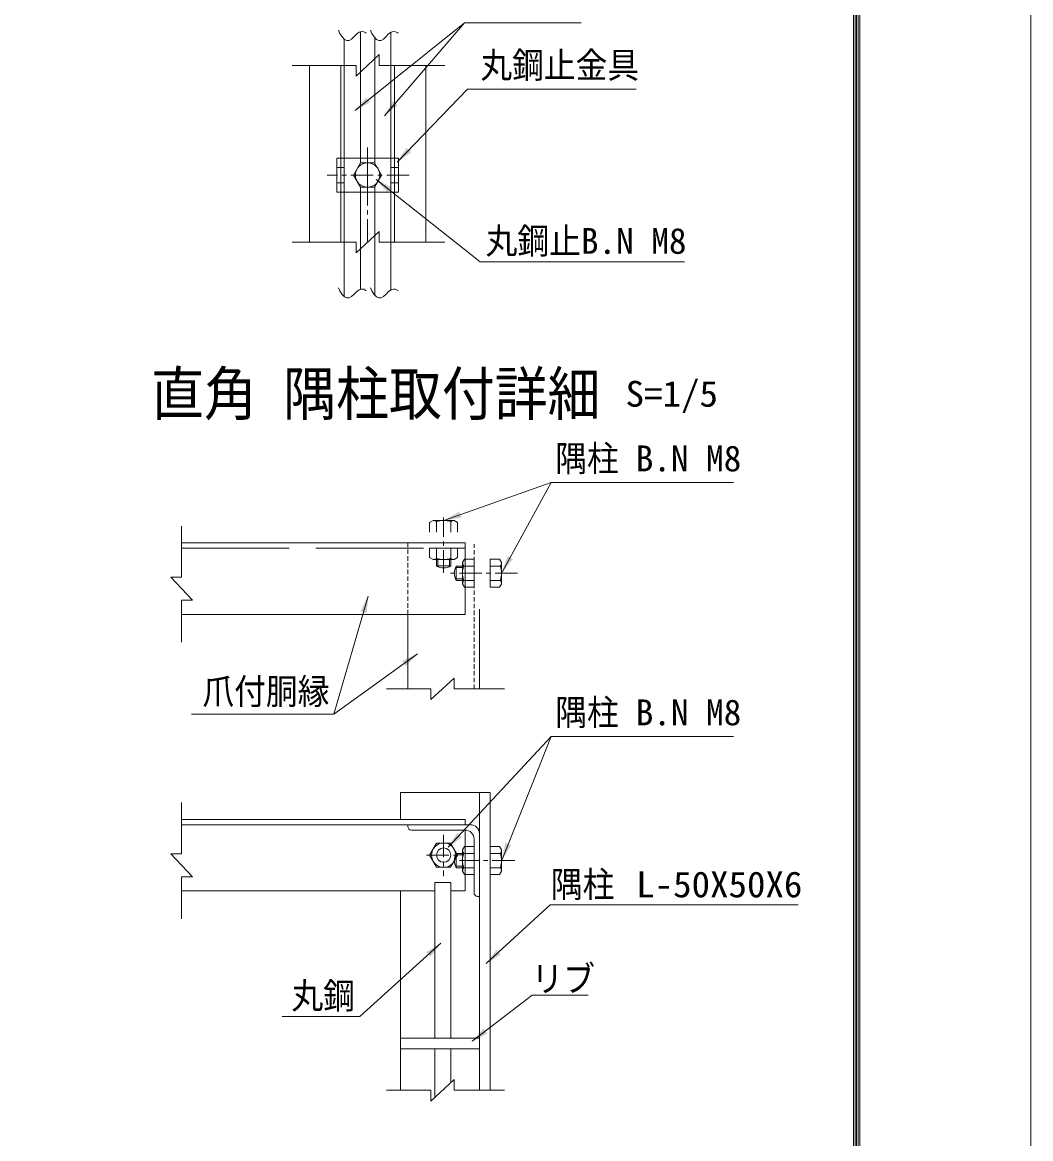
# Model space of a CAD drawing. Units: millimetres, scale not verified, with parts at other scales. Extents: x -4455 to 4455, y -3150 to 3150.
# Drawn here: x 2766 to 4455, y -927 to 943 of the extents above; entities that cross this region are included whole.
import ezdxf
from ezdxf.enums import TextEntityAlignment as Align

# ---------------------------------------------------------------- set-up
doc = ezdxf.new("R2010")
doc.units = ezdxf.units.MM
doc.header["$LTSCALE"] = 30
for name, pattern in [('DASHED', [7.5, 6, -1.5]), ('USER2', [2, 1.25, -0.25, 0.25, -0.25]), ('USER3', [0.375, 0.25, -0.125]), ('USER4', [4.7625, 3.175, -1.5875])]:
    doc.linetypes.add(name, pattern=pattern)
doc.layers.add('0-C_7詳細', color=7, linetype='Continuous', lineweight=18)
doc.layers.add('0-E_D-TTL', color=7, linetype='Continuous', lineweight=9)
doc.styles.add('ＭＳ ゴシック', font='')
doc.styles.get('ＭＳ ゴシック').set_extended_font_data('MS Gothic')

msp = doc.modelspace()

# ---------------------------------------------------------------- linework, layer by layer
at = {"layer": '0-C_7詳細', "color": 1}
for p, q in [((3506.45, 942.26), (3372.15, 786.17)), ((3461.82, 43.03), (3461.82, 31.16)), ((3481.02, 43.03), (3481.02, 31.16)), ((3503.22, 29.83), (3491.35, 29.83)), ((3503.22, 10.63), (3491.35, 10.63)), ((3503.22, -451.38), (3491.35, -451.38)), ((3503.22, -470.58), (3491.35, -470.58))]:
    msp.add_line(p, q, dxfattribs=at)
at = {"layer": '0-C_7詳細', "lineweight": 9}
for p, q in [((3332.07, 715.62), (3332.07, 926.94)), ((3355.97, 715.62), (3355.97, 917.33)), ((3382.97, 715.62), (3382.97, 925.94)), ((3305.07, 715.62), (3305.07, 914.56)), ((3246.52, 870.8), (3246.52, 574.67)), ((3299.02, 870.8), (3299.02, 574.67)), ((3389.02, 870.8), (3389.02, 574.67)), ((3441.52, 870.8), (3441.52, 574.67)), ((3395.62, 715.62), (3292.42, 715.62)), ((3292.42, 715.62), (3292.42, 658.62)), ((3395.62, 715.62), (3395.62, 658.62)), ((3395.62, 658.62), (3292.42, 658.62)), ((3305.07, 658.62), (3305.07, 483.31)), ((3332.07, 658.62), (3332.07, 495.69)), ((3355.97, 658.62), (3355.97, 486.08)), ((3382.97, 658.62), (3382.97, 494.69)), ((3651.52, 172.14), (3569.58, 21.99)), ((3453.66, 108.43), (3447.9, 105.11)), ((3447.9, 105.11), (3447.9, 89.23)), ((3453.66, 108.43), (3489.18, 108.43)), ((3459.42, 106.37), (3459.42, 89.23)), ((3483.42, 106.37), (3483.42, 89.23)), ((3489.18, 108.43), (3494.94, 105.11)), ((3494.94, 105.11), (3494.94, 89.23)), ((3032.5, 71.23), (3504.42, 71.23)), ((3507.42, 71.23), (3399.42, 71.23)), ((3447.9, 62.23), (3494.94, 62.23)), ((3447.9, 46.36), (3447.9, 62.23)), ((3459.42, 45.09), (3459.42, 62.23)), ((3483.42, 45.09), (3483.42, 62.23)), ((3507.42, -48.77), (3507.42, 71.23)), ((3453.66, 43.03), (3447.9, 46.36)), ((3453.66, 43.03), (3489.18, 43.03)), ((3459.42, 43.03), (3459.42, 32.37)), ((3483.42, 43.03), (3483.42, 32.37)), ((3503.22, 2.47), (3503.22, 37.99)), ((3522.42, -3.29), (3522.42, 43.75)), ((3565.3, 43.75), (3549.42, 43.75)), ((3549.42, -3.29), (3549.42, 43.75)), ((3568.62, 37.99), (3565.3, 43.75)), ((3568.62, 2.47), (3568.62, 37.99)), ((3459.42, 32.37), (3483.42, 32.37)), ((3492.56, 8.23), (3492.56, 32.23)), ((3503.22, 32.23), (3492.56, 32.23)), ((3505.28, 32.23), (3522.42, 32.23)), ((3566.56, 32.23), (3549.42, 32.23)), ((3503.22, 8.23), (3492.56, 8.23)), ((3503.22, 2.47), (3506.55, -3.29)), ((3505.28, 8.23), (3522.42, 8.23)), ((3566.56, 8.23), (3549.42, 8.23)), ((3568.62, 2.47), (3565.3, -3.29)), ((3506.55, -3.29), (3522.42, -3.29)), ((3565.3, -3.29), (3549.42, -3.29)), ((3032.5, -48.77), (3507.42, -48.77)), ((3411.42, -173.5), (3411.42, -48.77)), ((3531.42, -173.5), (3531.42, -39.77)), ((3287.21, -216.01), (3427.74, -114.75)), ((3651.52, -253.2), (3569.36, -459.12)), ((3399.42, -391.98), (3399.42, -346.98)), ((3399.42, -346.98), (3549.42, -346.98)), ((3531.42, -845.83), (3531.42, -346.98)), ((3549.42, -845.83), (3549.42, -346.98)), ((3032.5, -391.98), (3504.42, -391.98)), ((3507.42, -391.98), (3399.42, -391.98)), ((3421.92, -391.98), (3422.22, -391.98)), ((3507.42, -400.98), (3507.42, -391.98)), ((3032.5, -400.98), (3504.42, -400.98)), ((3516.42, -400.98), (3411.42, -400.98)), ((3411.42, -400.98), (3411.42, -403.98)), ((3507.42, -409.98), (3417.42, -409.98)), ((3507.42, -511.98), (3507.42, -409.98)), ((3522.42, -514.98), (3522.42, -424.98)), ((3531.42, -520.98), (3531.42, -415.98)), ((3503.22, -478.74), (3503.22, -443.22)), ((3522.42, -484.5), (3522.42, -437.46)), ((3565.3, -437.46), (3549.42, -437.46)), ((3549.42, -484.5), (3549.42, -437.46)), ((3568.62, -443.22), (3565.3, -437.46)), ((3568.62, -478.74), (3568.62, -443.22)), ((3492.56, -472.98), (3492.56, -448.98)), ((3503.22, -448.98), (3492.56, -448.98)), ((3505.28, -448.98), (3522.42, -448.98)), ((3566.56, -448.98), (3549.42, -448.98)), ((3503.22, -472.98), (3492.56, -472.98)), ((3503.22, -478.74), (3506.55, -484.5)), ((3505.28, -472.98), (3522.42, -472.98)), ((3506.55, -484.5), (3522.42, -484.5)), ((3566.56, -472.98), (3549.42, -472.98)), ((3565.3, -484.5), (3549.42, -484.5)), ((3568.62, -478.74), (3565.3, -484.5)), ((3456.74, -758.46), (3456.74, -498.04)), ((3456.74, -498.04), (3483.74, -498.04)), ((3483.74, -758.46), (3483.74, -498.04)), ((3032.5, -511.98), (3456.74, -511.98)), ((3399.42, -845.83), (3399.42, -511.98)), ((3483.74, -511.98), (3507.42, -511.98)), ((3531.42, -520.98), (3528.42, -520.98)), ((3531.42, -758.46), (3399.42, -758.46)), ((3531.42, -776.46), (3399.42, -776.46)), ((3456.74, -857.67), (3456.74, -776.46)), ((3483.74, -832.6), (3483.74, -776.46))]:
    msp.add_line(p, q, dxfattribs=at)
at = {"layer": '0-C_7詳細', "color": 4}
for p, q in [((3324.64, 852.8), (3363.41, 888.8)), ((3363.41, 870.8), (3363.41, 888.8)), ((3324.64, 870.8), (3217.45, 870.8)), ((3324.64, 870.8), (3324.64, 852.8)), ((3363.41, 870.8), (3473.6, 870.8)), ((3324.64, 556.67), (3363.41, 592.67)), ((3363.41, 574.67), (3363.41, 592.67)), ((3324.64, 574.67), (3217.45, 574.67)), ((3324.64, 574.67), (3324.64, 556.67)), ((3363.41, 574.67), (3473.6, 574.67)), ((3032.5, 13.67), (3032.5, 99.25)), ((3014.5, 13.67), (3050.5, -25.1)), ((3032.5, 13.67), (3014.5, 13.67)), ((3032.5, -25.1), (3032.5, -95.3)), ((3032.5, -25.1), (3050.5, -25.1)), ((3450.1, -191.5), (3488.87, -155.5)), ((3488.87, -173.5), (3488.87, -155.5)), ((3450.1, -173.5), (3375.88, -173.5)), ((3450.1, -173.5), (3450.1, -191.5)), ((3488.87, -173.5), (3573.55, -173.5)), ((3032.5, -449.54), (3032.5, -363.96)), ((3014.5, -449.54), (3050.5, -488.31)), ((3032.5, -449.54), (3014.5, -449.54)), ((3032.5, -488.31), (3032.5, -558.51)), ((3032.5, -488.31), (3050.5, -488.31)), ((3450.1, -863.83), (3488.87, -827.83)), ((3488.87, -845.83), (3488.87, -827.83)), ((3450.1, -845.83), (3375.88, -845.83)), ((3450.1, -845.83), (3450.1, -863.83)), ((3488.87, -845.83), (3573.55, -845.83))]:
    msp.add_line(p, q, dxfattribs=at)
at = {"layer": '0-C_7詳細', "color": 1, "linetype": 'USER2'}
for p, q in [((3344.02, 733.53), (3344.02, 574.67)), ((3344.02, 725.26), (3344.02, 648.68)), ((3413.56, 687.12), (3276.22, 687.12)), ((3471.42, 21.13), (3471.42, 113.5)), ((3595.42, 20.23), (3478.98, 20.23)), ((3471.42, -417.79), (3471.42, -487.18)), ((3442.86, -451.98), (3499.98, -451.98)), ((3590.52, -460.98), (3498.16, -460.98))]:
    msp.add_line(p, q, dxfattribs=at)
at = {"layer": '0-C_7詳細', "color": 1, "linetype": 'USER4'}
for p, q in [((3305.02, 715.62), (3305.02, 658.62)), ((3332.07, 715.62), (3332.07, 707.16)), ((3355.97, 715.62), (3355.97, 707.16)), ((3383.02, 715.62), (3383.02, 658.62)), ((3305.02, 699.87), (3292.42, 699.87)), ((3383.02, 699.87), (3395.62, 699.87)), ((3305.02, 674.37), (3292.42, 674.37)), ((3383.02, 674.37), (3395.62, 674.37)), ((3332.07, 667.08), (3332.07, 658.62)), ((3355.97, 667.08), (3355.97, 658.62))]:
    msp.add_line(p, q, dxfattribs=at)
at = {"layer": '0-C_7詳細', "color": 3, "linetype": 'DASHED'}
msp.add_line((3032.5, 62.23), (3507.42, 62.23), dxfattribs=at)
at = {"layer": '0-C_7詳細', "color": 1, "linetype": 'USER3'}
for p, q in [((3411.42, -48.77), (3411.42, 71.31)), ((3522.42, -173.5), (3522.42, 68.82))]:
    msp.add_line(p, q, dxfattribs=at)
at = {"layer": '0-C_7詳細', "lineweight": 9}
for points in [[(3702.01, 942.26), (3506.45, 942.26), (3323.1, 795.52)], [(3793.86, 831.22), (3511.32, 831.22), (3393.8, 708.72)], [(3875.12, 541.55), (3532.81, 541.55), (3358.55, 679.8)], [(3957.33, 172.14), (3651.52, 172.14), (3473.31, 109.1)], [(3489.18, 43.03), (3494.94, 46.36), (3494.94, 62.23)], [(3503.22, 37.99), (3506.55, 43.75), (3522.42, 43.75)], [(3049.22, -216.01), (3287.21, -216.01), (3345.03, -18.14)], [(3957.33, -253.2), (3651.52, -253.2), (3479.11, -438.76)], [(3503.22, -443.22), (3506.55, -437.46), (3522.42, -437.46)], [(4065.58, -535.15), (3649.75, -535.15), (3542.83, -633.58)], [(3713.89, -686.7), (3619.97, -686.7), (3519.27, -763.73)]]:
    msp.add_lwpolyline(points, dxfattribs=at)
at = {"layer": '0-C_7詳細', "color": 4}
for points in [[(3295.48, 929.53), (3297.75, 924.4), (3301.43, 918.38), (3305.22, 914.4), (3309.13, 912.47), (3313.15, 912.59), (3317.29, 914.75), (3321.54, 918.95), (3325.77, 923.39), (3329.84, 926.23), (3333.76, 927.47), (3337.51, 927.12), (3341.11, 925.18), (3341.48, 924.8)], [(3349.03, 929.53), (3351.29, 924.4), (3354.97, 918.38), (3358.76, 914.4), (3362.67, 912.47), (3366.7, 912.59), (3370.83, 914.75), (3375.09, 918.95), (3379.32, 923.39), (3383.39, 926.23), (3387.3, 927.47), (3391.06, 927.12), (3394.65, 925.18), (3395.03, 924.8)], [(3295.48, 498.28), (3297.75, 493.15), (3301.43, 487.13), (3305.22, 483.15), (3309.13, 481.22), (3313.15, 481.34), (3317.29, 483.5), (3321.54, 487.7), (3325.77, 492.14), (3329.84, 494.98), (3333.76, 496.22), (3337.51, 495.87), (3341.11, 493.93), (3341.48, 493.55)], [(3349.03, 498.28), (3351.29, 493.15), (3354.97, 487.13), (3358.76, 483.15), (3362.67, 481.22), (3366.7, 481.34), (3370.83, 483.5), (3375.09, 487.7), (3379.32, 492.14), (3383.39, 494.98), (3387.3, 496.22), (3391.06, 495.87), (3394.65, 493.93), (3395.03, 493.55)]]:
    msp.add_lwpolyline(points, dxfattribs=at)
at = {"layer": '0-C_7詳細', "color": 3}
for points in [[(3367.54, 687.12), (3355.78, 707.49), (3332.26, 707.49), (3320.5, 687.12), (3332.26, 666.75), (3355.78, 666.75)], [(3494.94, -451.98), (3483.18, -431.61), (3459.66, -431.61), (3447.9, -451.98), (3459.66, -472.35), (3483.18, -472.35)]]:
    msp.add_lwpolyline(points, close=True, dxfattribs=at)
at = {"layer": '0-C_7詳細', "color": 1}
msp.add_lwpolyline([(3200.78, -722.16), (3331.31, -722.16), (3466.65, -599.36)], dxfattribs=at)
at = {"layer": '0-C_7詳細', "color": 3}
for centre, radius in [((3344.02, 687.12), 20.4), ((3471.42, -451.98), 20.4), ((3471.42, -451.98), 12)]:
    msp.add_circle(centre, radius, dxfattribs=at)
at = {"layer": '0-C_7詳細', "lineweight": 9}
for centre, radius, start, end in [((3453.66, 99.34), 9.09, 50.6618, 90), ((3471.42, 72.43), 36, 70.52878, 109.47122), ((3489.18, 99.34), 9.09, 90, 129.3382), ((3453.66, 52.12), 9.09, 270, 309.3382), ((3471.42, 79.03), 36, 250.52878, 289.47122), ((3489.18, 52.12), 9.09, 230.6618, 270), ((3512.31, 37.99), 9.09, 180, 219.3382), ((3559.53, 37.99), 9.09, 320.6618, 0), ((3471.42, 53.16), 24, 240, 300), ((3513.35, 20.23), 24, 150, 210), ((3539.22, 20.23), 36, 160.52878, 199.47122), ((3532.62, 20.23), 36, 340.52878, 19.47122), ((3512.31, 2.47), 9.09, 140.6618, 180), ((3559.53, 2.47), 9.09, 0, 39.3382), ((3417.42, -403.98), 6, 180, 270), ((3507.42, -424.98), 15, 0, 90), ((3516.42, -415.98), 15, 0, 90), ((3512.31, -443.22), 9.09, 180, 219.3382), ((3559.53, -443.22), 9.09, 320.6618, 0), ((3513.35, -460.98), 24, 150, 210), ((3539.22, -460.98), 36, 160.52878, 199.47122), ((3532.62, -460.98), 36, 340.52878, 19.47122), ((3512.31, -478.74), 9.09, 140.6618, 180), ((3559.53, -478.74), 9.09, 0, 39.3382), ((3528.42, -514.98), 6, 180, 270)]:
    msp.add_arc(centre, radius, start, end, dxfattribs=at)
at = {"layer": '0-C_7詳細'}
for points in [[(3321.53, 794.27), (3341.7, 817.09), (3348.21, 808.95)], [(3392.42, 707.28), (3409.42, 732.54), (3416.94, 725.32)], [(3356.98, 681.05), (3383.72, 666.48), (3377.24, 658.32)], [(3471.42, 108.43), (3497.97, 123.35), (3501.44, 113.52)], [(3568.62, 20.23), (3578.42, 49.06), (3587.56, 44.07)], [(3345.59, -16.22), (3342.18, -46.48), (3332.18, -43.56)], [(3429.36, -113.59), (3408.07, -135.35), (3401.98, -126.9)], [(3477.75, -440.22), (3494.35, -414.7), (3501.99, -421.79)], [(3568.62, -460.98), (3574.9, -431.18), (3584.58, -435.05)], [(3541.35, -634.94), (3559.9, -610.79), (3566.95, -618.45)], [(3517.68, -764.94), (3538.34, -742.58), (3544.67, -750.85)]]:
    msp.add_solid(points, dxfattribs=at)
at = {"layer": '0-C_7詳細', "color": 1}
for points in [[(3370.85, 784.65), (3386.46, 810.79), (3394.36, 803.99)], [(3468.14, -598.01), (3449.42, -622.03), (3442.42, -614.31)]]:
    msp.add_solid(points, dxfattribs=at)
at = {"layer": '0-E_D-TTL', "color": 2, "lineweight": 18}
msp.add_lwpolyline([(-4454.63, 3150.21), (4455.07, 3150.21), (4455.07, -3150.21), (-4454.63, -3150.21)], close=True, dxfattribs=at)
at = {"layer": '0-E_D-TTL'}
for points in [[(-4168.25, 2916.87), (4168.68, 2916.87), (4168.68, -2916.87), (-4168.25, -2916.87)], [(-4165.59, 2914.21), (4166.03, 2914.21), (4166.03, -2914.21), (-4165.59, -2914.21)], [(-4162.94, 2911.56), (4163.38, 2911.56), (4163.38, -2911.56), (-4162.94, -2911.56)], [(-4160.29, 2908.91), (4160.73, 2908.91), (4160.73, -2908.91), (-4160.29, -2908.91)], [(-4157.64, 2906.26), (4158.08, 2906.26), (4158.08, -2906.26), (-4157.64, -2906.26)]]:
    msp.add_lwpolyline(points, close=True, dxfattribs=at)

# ---------------------------------------------------------------- texts
at = {"layer": '0-C_7詳細', "color": 3, "style": 'ＭＳ ゴシック'}
for s, width, p in [('丸鋼止金具', 0.9, (3533.03, 836.62)), ('丸鋼止', 0.9, (3541.83, 542.2)), ('S=1/5', 1.05, (3776.33, 286.07)), ('隅柱', 0.9, (3658.56, 177.87)), ('爪付胴縁', 0.9, (3067.36, -212.29)), ('隅柱', 0.9, (3658.56, -247.48)), ('隅柱', 0.9, (3651.24, -535.58)), ('L-50X50X6', 1.05, (3794.05, -535.58)), ('リブ', 0.9, (3618.76, -693.59)), ('丸鋼', 0.9, (3216.5, -722.14))]:
    msp.add_text(s, height=43.33, dxfattribs=dict(at, width=width)).set_placement(p, align=Align.BOTTOM_LEFT)
for p in [(3701.57, 542.2), (3793.37, 177.87), (3793.37, -247.48)]:
    msp.add_text('B.N M8', height=43.33, dxfattribs=at).set_placement(p, align=Align.BOTTOM_LEFT)
at = {"layer": '0-C_7詳細', "style": 'ＭＳ ゴシック', "width": 0.9}
msp.add_text('直角 隅柱取付詳細', height=72.16, dxfattribs=at).set_placement((2981.29, 263.28), align=Align.BOTTOM_LEFT)

doc.saveas('drawing.dxf')
